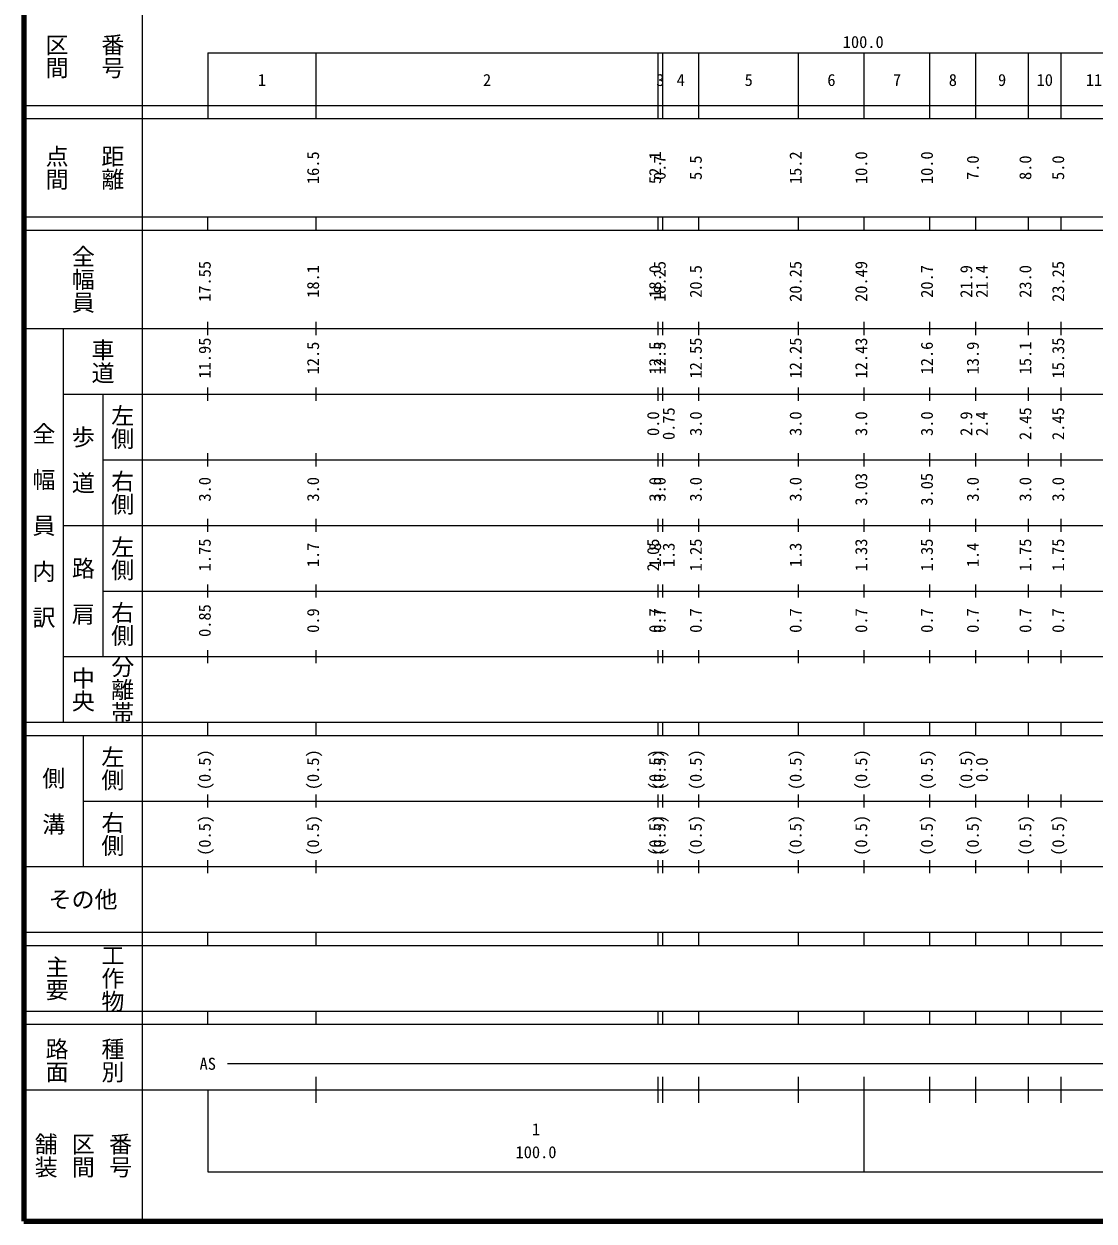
# Model space of a CAD drawing. Units: millimetres on the paper, enlarged 1000 times. Extents: x 40000 to 680000, y 20000 to 380000.
# Drawn here: x 40000 to 203005, y 20000 to 202409 of the extents above; entities that cross this region are included whole.
import ezdxf
from ezdxf.enums import TextEntityAlignment as Align

# ---------------------------------------------------------------- set-up
doc = ezdxf.new("R2010")
doc.units = ezdxf.units.MM
doc.header["$LTSCALE"] = 1000
doc.layers.add('M-TTL', color=2, linetype='Continuous', lineweight=140)
doc.layers.add('M-TTL-BAND', color=7, linetype='Continuous', lineweight=25)
doc.styles.add('@ＭＳ ゴシック', font='')
doc.styles.add('ＭＳ ゴシック', font='')
doc.styles.get('@ＭＳ ゴシック').set_extended_font_data('@MS Gothic')
doc.styles.get('ＭＳ ゴシック').set_extended_font_data('MS Gothic')

msp = doc.modelspace()

# ---------------------------------------------------------------- linework, layer by layer
at = {"layer": 'M-TTL'}
for p, q in [((40000, 380000), (40000, 20000)), ((40000, 20000), (680000, 20000))]:
    msp.add_line(p, q, dxfattribs=at)
at = {"layer": 'M-TTL-BAND'}
for p, q in [((58000, 370000), (58000, 20000)), ((68000, 198000), (579000, 198000)), ((68000, 198000), (68000, 188000)), ((84500, 188000), (84500, 198000)), ((136600, 188000), (136600, 198000)), ((137300, 188000), (137300, 198000)), ((142800, 188000), (142800, 198000)), ((158000, 188000), (158000, 198000)), ((168000, 188000), (168000, 198000)), ((178000, 188000), (178000, 198000)), ((185000, 188000), (185000, 198000)), ((193000, 188000), (193000, 198000)), ((198000, 188000), (198000, 198000)), ((40000, 190000), (579000, 190000)), ((40000, 188000), (579000, 188000)), ((40000, 173000), (579000, 173000)), ((68000, 171000), (68000, 173000)), ((84500, 171000), (84500, 173000)), ((136600, 171000), (136600, 173000)), ((137300, 171000), (137300, 173000)), ((142800, 171000), (142800, 173000)), ((158000, 171000), (158000, 173000)), ((168000, 171000), (168000, 173000)), ((178000, 171000), (178000, 173000)), ((185000, 171000), (185000, 173000)), ((193000, 171000), (193000, 173000)), ((198000, 171000), (198000, 173000)), ((40000, 171000), (579000, 171000)), ((68000, 155000), (68000, 157000)), ((84500, 155000), (84500, 157000)), ((136600, 155000), (136600, 157000)), ((137300, 155000), (137300, 157000)), ((142800, 155000), (142800, 157000)), ((158000, 155000), (158000, 157000)), ((168000, 155000), (168000, 157000)), ((178000, 155000), (178000, 157000)), ((185000, 155000), (185000, 157000)), ((193000, 155000), (193000, 157000)), ((198000, 155000), (198000, 157000)), ((40000, 156000), (579000, 156000)), ((46000, 96000), (46000, 156000)), ((46000, 146000), (579000, 146000)), ((52000, 146000), (52000, 106000)), ((68000, 145000), (68000, 147000)), ((84500, 145000), (84500, 147000)), ((136600, 145000), (136600, 147000)), ((137300, 145000), (137300, 147000)), ((142800, 145000), (142800, 147000)), ((158000, 145000), (158000, 147000)), ((168000, 145000), (168000, 147000)), ((178000, 145000), (178000, 147000)), ((185000, 145000), (185000, 147000)), ((193000, 145000), (193000, 147000)), ((198000, 145000), (198000, 147000)), ((68000, 135000), (68000, 137000)), ((84500, 135000), (84500, 137000)), ((136600, 135000), (136600, 137000)), ((137300, 135000), (137300, 137000)), ((142800, 135000), (142800, 137000)), ((158000, 135000), (158000, 137000)), ((168000, 135000), (168000, 137000)), ((178000, 135000), (178000, 137000)), ((185000, 135000), (185000, 137000)), ((193000, 135000), (193000, 137000)), ((198000, 135000), (198000, 137000)), ((52000, 136000), (579000, 136000)), ((46000, 126000), (579000, 126000)), ((68000, 125000), (68000, 127000)), ((84500, 125000), (84500, 127000)), ((136600, 125000), (136600, 127000)), ((137300, 125000), (137300, 127000)), ((142800, 125000), (142800, 127000)), ((158000, 125000), (158000, 127000)), ((168000, 125000), (168000, 127000)), ((178000, 125000), (178000, 127000)), ((185000, 125000), (185000, 127000)), ((193000, 125000), (193000, 127000)), ((198000, 125000), (198000, 127000)), ((68000, 115000), (68000, 117000)), ((84500, 115000), (84500, 117000)), ((136600, 115000), (136600, 117000)), ((137300, 115000), (137300, 117000)), ((142800, 115000), (142800, 117000)), ((158000, 115000), (158000, 117000)), ((168000, 115000), (168000, 117000)), ((178000, 115000), (178000, 117000)), ((185000, 115000), (185000, 117000)), ((193000, 115000), (193000, 117000)), ((198000, 115000), (198000, 117000)), ((52000, 116000), (579000, 116000)), ((46000, 106000), (579000, 106000)), ((68000, 105000), (68000, 107000)), ((84500, 105000), (84500, 107000)), ((136600, 105000), (136600, 107000)), ((137300, 105000), (137300, 107000)), ((142800, 105000), (142800, 107000)), ((158000, 105000), (158000, 107000)), ((168000, 105000), (168000, 107000)), ((178000, 105000), (178000, 107000)), ((185000, 105000), (185000, 107000)), ((193000, 105000), (193000, 107000)), ((198000, 105000), (198000, 107000)), ((40000, 96000), (579000, 96000)), ((68000, 94000), (68000, 96000)), ((84500, 94000), (84500, 96000)), ((136600, 94000), (136600, 96000)), ((137300, 94000), (137300, 96000)), ((142800, 94000), (142800, 96000)), ((158000, 94000), (158000, 96000)), ((168000, 94000), (168000, 96000)), ((178000, 94000), (178000, 96000)), ((185000, 94000), (185000, 96000)), ((193000, 94000), (193000, 96000)), ((198000, 94000), (198000, 96000)), ((40000, 94000), (579000, 94000)), ((49000, 94000), (49000, 74000)), ((49000, 84000), (579000, 84000)), ((68000, 83000), (68000, 85000)), ((84500, 83000), (84500, 85000)), ((136600, 83000), (136600, 85000)), ((137300, 83000), (137300, 85000)), ((142800, 83000), (142800, 85000)), ((158000, 83000), (158000, 85000)), ((168000, 83000), (168000, 85000)), ((178000, 83000), (178000, 85000)), ((185000, 83000), (185000, 85000)), ((193000, 83000), (193000, 85000)), ((198000, 83000), (198000, 85000)), ((68000, 73000), (68000, 75000)), ((84500, 73000), (84500, 75000)), ((136600, 73000), (136600, 75000)), ((137300, 73000), (137300, 75000)), ((142800, 73000), (142800, 75000)), ((158000, 73000), (158000, 75000)), ((168000, 73000), (168000, 75000)), ((178000, 73000), (178000, 75000)), ((185000, 73000), (185000, 75000)), ((193000, 73000), (193000, 75000)), ((198000, 73000), (198000, 75000)), ((40000, 74000), (579000, 74000)), ((40000, 64000), (579000, 64000)), ((68000, 62000), (68000, 64000)), ((84500, 62000), (84500, 64000)), ((136600, 62000), (136600, 64000)), ((137300, 62000), (137300, 64000)), ((142800, 62000), (142800, 64000)), ((158000, 62000), (158000, 64000)), ((168000, 62000), (168000, 64000)), ((178000, 62000), (178000, 64000)), ((185000, 62000), (185000, 64000)), ((193000, 62000), (193000, 64000)), ((198000, 62000), (198000, 64000)), ((40000, 62000), (579000, 62000)), ((40000, 52000), (579000, 52000)), ((68000, 50000), (68000, 52000)), ((84500, 50000), (84500, 52000)), ((136600, 50000), (136600, 52000)), ((137300, 50000), (137300, 52000)), ((142800, 50000), (142800, 52000)), ((158000, 50000), (158000, 52000)), ((168000, 50000), (168000, 52000)), ((178000, 50000), (178000, 52000)), ((185000, 50000), (185000, 52000)), ((193000, 50000), (193000, 52000)), ((198000, 50000), (198000, 52000)), ((40000, 50000), (579000, 50000)), ((71000, 44000), (565000, 44000)), ((84500, 38000), (84500, 42000)), ((136600, 38000), (136600, 42000)), ((137300, 38000), (137300, 42000)), ((142800, 38000), (142800, 42000)), ((158000, 38000), (158000, 42000)), ((168000, 27500), (168000, 42000)), ((178000, 38000), (178000, 42000)), ((185000, 38000), (185000, 42000)), ((193000, 38000), (193000, 42000)), ((198000, 38000), (198000, 42000)), ((40000, 40000), (579000, 40000)), ((68000, 40000), (68000, 27500)), ((68000, 27500), (579000, 27500))]:
    msp.add_line(p, q, dxfattribs=at)

# ---------------------------------------------------------------- texts
at = {"layer": 'M-TTL-BAND', "style": '@ＭＳ ゴシック'}
for s, p in [('番号', (53500, 197500)), ('区間', (45000, 197500)), ('点間', (45000, 180500)), ('距離', (53500, 180500)), ('全幅員', (49000, 163500)), ('車道', (52000, 151000)), ('左側', (55000, 141000)), ('全\u3000幅\u3000員\u3000内\u3000訳', (43000, 126000)), ('歩\u3000道', (49000, 136000)), ('右側', (55000, 131000)), ('左側', (55000, 121000)), ('路\u3000肩', (49000, 116000)), ('右側', (55000, 111000)), ('分離帯', (55000, 101000)), ('中央', (49000, 101000)), ('左側', (53500, 89000)), ('側\u3000溝', (44500, 84000)), ('右側', (53500, 79000)), ('主要', (45000, 57000)), ('工作物', (53500, 57000)), ('路面', (45000, 44500)), ('種別', (53500, 44500)), ('舗装', (43333, 30000)), ('区間', (49000, 30000)), ('番号', (54667, 30000))]:
    msp.add_text(s, height=2566, rotation=270, dxfattribs=at).set_placement(p, align=Align.MIDDLE_CENTER)
at = {"layer": 'M-TTL-BAND', "style": 'ＭＳ ゴシック'}
for s, p in [('100.0', (167844, 198195)), ('1', (76250, 192405)), ('2', (110550, 192405)), ('3', (136950, 192405)), ('4', (140050, 192405)), ('5', (150400, 192405)), ('6', (163000, 192405)), ('7', (173000, 192405)), ('8', (181500, 192405)), ('9', (189000, 192405)), ('10', (195500, 192405)), ('11', (203000, 192405)), ('AS', (68000, 42500)), ('1', (118000, 32523)), ('100.0', (118000, 29033))]:
    msp.add_text(s, height=1833, dxfattribs=at).set_placement(p, align=Align.BOTTOM_CENTER)
for s, p in [('16.5', (85500, 180500)), ('52.1', (137600, 180500)), ('15.2', (159000, 180500)), ('10.0', (169000, 180500)), ('10.0', (179000, 180500)), ('0.7', (138300, 180500)), ('5.5', (143800, 180500)), ('7.0', (186000, 180500)), ('8.0', (194000, 180500)), ('5.0', (199000, 180500)), ('17.55', (69000, 163174)), ('18.25', (138300, 163174)), ('20.25', (159000, 163174)), ('20.49', (169000, 163174)), ('23.25', (199000, 163174)), ('18.1', (85500, 163174)), ('18.0', (137600, 163174)), ('20.5', (143800, 163174)), ('20.7', (179000, 163174)), ('21.9', (185000, 163174)), ('21.4', (187370, 163174)), ('23.0', (194000, 163174)), ('11.95', (69000, 151500)), ('12.5', (85500, 151500)), ('12.5', (137600, 151500)), ('12.5', (138300, 151500)), ('12.55', (143800, 151500)), ('12.25', (159000, 151500)), ('12.43', (169000, 151500)), ('12.6', (179000, 151500)), ('13.9', (186000, 151500)), ('15.1', (194000, 151500)), ('15.35', (199000, 151500)), ('0.0', (137300, 141500)), ('0.75', (139670, 141500)), ('3.0', (143800, 141500)), ('3.0', (159000, 141500)), ('3.0', (169000, 141500)), ('3.0', (179000, 141500)), ('2.9', (185000, 141500)), ('2.4', (187370, 141500)), ('2.45', (194000, 141500)), ('2.45', (199000, 141500)), ('3.0', (69000, 131500)), ('3.0', (85500, 131500)), ('3.0', (137600, 131500)), ('3.0', (138300, 131500)), ('3.0', (143800, 131500)), ('3.0', (159000, 131500)), ('3.03', (169000, 131500)), ('3.05', (179000, 131500)), ('3.0', (186000, 131500)), ('3.0', (194000, 131500)), ('3.0', (199000, 131500)), ('1.75', (69000, 121500)), ('1.7', (85500, 121500)), ('2.05', (137300, 121500)), ('1.8', (137600, 121500)), ('1.3', (139670, 121500)), ('1.25', (143800, 121500)), ('1.3', (159000, 121500)), ('1.33', (169000, 121500)), ('1.35', (179000, 121500)), ('1.4', (186000, 121500)), ('1.75', (194000, 121500)), ('1.75', (199000, 121500)), ('0.85', (69000, 111500)), ('0.9', (85500, 111500)), ('0.7', (137600, 111500)), ('0.7', (138300, 111500)), ('0.7', (143800, 111500)), ('0.7', (159000, 111500)), ('0.7', (169000, 111500)), ('0.7', (179000, 111500)), ('0.7', (186000, 111500)), ('0.7', (194000, 111500)), ('0.7', (199000, 111500)), ('(0.5)', (69000, 88764)), ('(0.5)', (85500, 88764)), ('(0.5)', (137600, 88764)), ('(0.5)', (138300, 88764)), ('(0.5)', (143800, 88764)), ('(0.5)', (159000, 88764)), ('(0.5)', (169000, 88764)), ('(0.5)', (179000, 88764)), ('(0.5)', (185000, 88764)), ('0.0', (187370, 88764)), ('(0.5)', (69000, 78764)), ('(0.5)', (85500, 78764)), ('(0.5)', (137600, 78764)), ('(0.5)', (138300, 78764)), ('(0.5)', (143800, 78764)), ('(0.5)', (159000, 78764)), ('(0.5)', (169000, 78764)), ('(0.5)', (179000, 78764)), ('(0.5)', (186000, 78764)), ('(0.5)', (194000, 78764)), ('(0.5)', (199000, 78764))]:
    msp.add_text(s, height=1833, rotation=90, dxfattribs=at).set_placement(p, align=Align.BOTTOM_CENTER)
msp.add_text('その他', height=2566, dxfattribs=at).set_placement((49000, 69000), align=Align.MIDDLE_CENTER)

doc.saveas('drawing.dxf')
